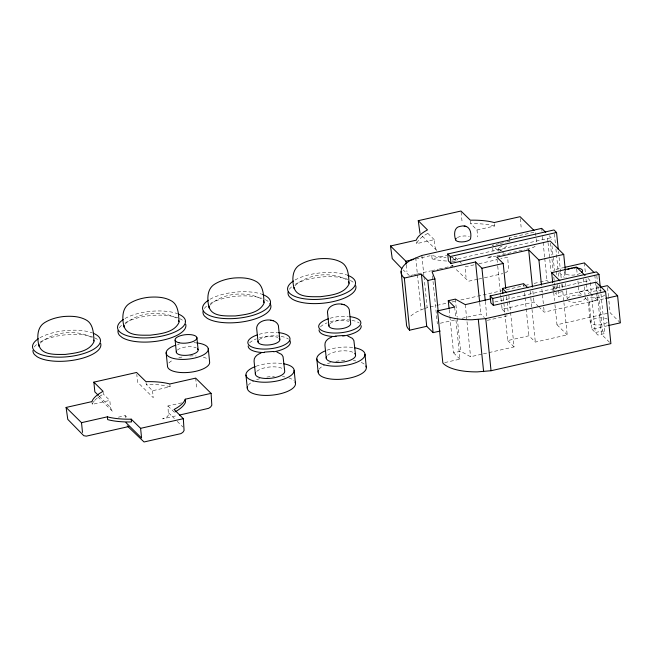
<?xml version="1.0" encoding="UTF-8"?>
<svg xmlns="http://www.w3.org/2000/svg" width="653" height="653" viewBox="0 0 653 653"><rect width="100%" height="100%" fill="white"/><g stroke="black" fill="none" stroke-linecap="round" stroke-linejoin="round"><path stroke-width="0.49" stroke-dasharray="3.27 2.45" d="M181.616 402.868L167.943 405.962L168.401 415.014L167.217 416.818L162.63 418.883L177.428 415.528M209.703 305.375C222.526 292.601 246.769 290.601 262.392 299.352M97.828 396.836L112.781 411.61L111.198 409.545L110.504 407.358L109.81 400.403L92.236 404.378L92.71 403.187M422.279 236.084L437.232 250.858L435.657 248.793L434.963 246.605L434.269 239.651L416.696 243.626L417.161 242.434A47.514 18.26 -5.8 0 1 427.829 233.382L427.658 231.644M509.16 238.957L509.626 237.757L535.476 231.913L536.056 237.594M39.972 343.241C53.342 331.3 76.785 329.039 92.351 337.83M124.837 324.182C138.134 312.028 161.756 309.8 177.371 318.591M294.878 285.704C308.167 273.55 331.789 271.322 347.404 280.113M491.676 256.066L487.081 258.131L495.97 256.115M535.101 246.238L533.117 247.569L525.583 249.413M505.357 272.881L507.348 271.55L508.532 269.738L507.716 257.217L500.761 258.792M423.634 308.828L416.696 311.905A45.53 17.5 -5.8 0 0 410.353 316.436M424.515 308.518L429.127 307.147M470.446 221.073L470.707 223.677L476.992 229.987L494.566 226.003L494.215 222.534M415.839 258.98L431.755 255.38L434.016 255.96A47.514 18.26 -5.8 0 0 446.056 257.543M431.755 255.38L432.106 258.857L446.75 255.543M499.235 243.667L492.403 245.21L494.55 247.299M500.214 243.447L506.075 242.116M507.046 241.896L509.977 241.235M452.374 260.057L551.156 237.708L551.361 239.708M410.77 275.395L412.745 274.946M413.733 274.725L416.696 274.056M417.683 273.836L430.515 270.93M431.502 270.701L438.408 269.142M439.396 268.922L449.272 266.685M450.252 266.465L453.215 265.787M496.957 255.894L506.826 253.658M507.814 253.437L524.596 249.642M473.939 264.865L464.993 266.889L466.038 277.313M478.902 263.739L496.786 259.69M477.604 279.296L468.495 281.223L454.512 267.934M478.576 279.084L483.408 277.99M484.379 277.77L502.753 273.607M556.038 269.33L563.849 267.559M430.123 306.918L436.065 305.571M437.053 305.351L446.954 303.106M451.909 301.988L455.867 301.09M460.822 299.972L501.431 290.781M506.385 289.663L524.212 285.63M525.208 285.402L530.154 284.284M534.121 283.386L539.068 282.267M540.064 282.039L546.994 280.472L548.349 281.81M494.819 301.98L590.043 280.431L587.904 278.317M554.683 290.218L552.911 290.618L552.503 286.61M562.551 291.54L555.466 293.148L558.788 296.429L587.129 290.014L597.348 300.119L544.21 312.142L539.443 307.424M440.31 323.235L455.141 319.88M462.063 318.313L480.853 314.06L484.404 317.57M501.7 305.245L502.108 309.253L533.991 302.037L538.758 306.755M577.921 281.051L579.031 292.062L599.56 287.418M146.06 382.576L146.248 384.429L152.533 390.739L170.115 386.756L169.829 383.98M487.244 320.378L508.499 315.57M585.17 298.119L589.259 302.168L604.89 298.625M118.389 417.177L125.221 415.635L127.319 417.732M554.952 304.731L556.993 324.77L608.155 313.187M449.884 316.754L453.549 352.832L460.634 351.232L470.568 356.742L482.436 354.057M504.94 313.522L507.691 340.58L528.938 335.773L535.329 342.09L567.212 334.875L563.955 302.804M444.75 362.586L459.941 359.15L455.77 318.06M483.424 353.836L514.074 346.898L508.785 294.789M589.259 302.168L592.01 329.259L607.649 325.725M592.01 329.259L597.887 335.071L604.972 333.471L602.417 330.94L595.332 332.548L591.463 294.462M494.566 226.003L492.305 225.432A47.514 18.26 -5.8 0 0 470.707 223.677M432.106 258.857L434.367 259.429A47.514 18.26 -5.8 0 0 447.338 261.069M170.115 386.756L167.845 386.184A47.514 18.26 -5.8 0 0 146.248 384.429M452.831 265.738L451.664 265.118L453.802 267.232M409.407 275.566L403.195 269.958M495.26 248.001L498.843 251.478A47.514 18.26 -5.8 0 0 507.854 244.785M427.829 233.382L434.269 239.651M167.943 405.962L174.384 412.231L174.098 409.455M103.19 392.282L103.378 394.134L109.81 400.403M449.811 257.706A47.514 18.26 -5.8 0 0 455.614 257.706L458.504 260.531M459.222 261.241L461.385 263.355M549.132 235.7L551.156 237.708M620.35 322.851L610.131 312.746L608.596 297.695M559.441 272.701L564.208 277.411M579.031 292.062L582.443 295.425M553.075 286.479L556.454 289.818L556.046 285.81M609.535 342.278L601.429 334.271L596.14 282.161M556.993 324.77L567.212 334.875M502.108 309.253L507.079 314.166M507.691 340.58L514.074 346.898M453.549 352.832L459.941 359.15M168.662 412.908L174.359 418.54M177.208 421.356L182.905 426.98M99.109 396.093L110.504 407.358M502.124 245.871A47.514 18.26 -5.8 0 1 498.492 248.009L501.324 250.842M502.035 251.552L504.165 253.674M452.472 257.682L455.965 261.184A47.514 18.26 -5.8 0 1 452.08 261.216M492.713 248.189L493.121 252.156M476.992 229.987L477.718 236.925M152.533 390.739L153.259 397.677L137.587 382.201L136.787 374.422M461.067 211.972L462.046 221.449M607.576 287.655L608.498 296.691M600.401 288.422L604.972 333.471M596.826 275.884L597.438 281.892M597.846 285.9L598.352 290.903M598.76 294.903L602.417 330.94M594.801 275.027L595.414 281.051M595.512 282.055L596.532 292.087M596.638 293.091L597.348 300.119M590.247 282.439L591.365 293.458M584.378 262.914L585.39 272.954M586.002 278.978L586.41 282.986M586.516 283.99L587.129 290.014M587.716 297.164L590.263 322.256M583.398 278.758L583.806 282.773M584.215 286.789L585.333 297.825M576.697 269.052L577.309 275.052M565.441 271.428L566.053 277.435M564.51 272.423L565.016 277.443M565.629 283.459L566.241 289.483M566.339 290.487L567.155 298.519M562.021 283.761L562.429 287.769M562.837 291.785L563.857 301.8M558.478 251.503L558.682 253.503M559.09 257.511L561.229 278.529M561.841 284.537L562.241 288.536M554.405 233.962L555.417 243.969M555.923 248.973L558.266 271.999M558.364 273.003L558.878 278.007M559.588 285.01L559.996 289.018M556.242 271.338L556.748 276.358M557.564 284.382L558.07 289.401M558.176 290.405L558.788 296.429M551.973 245.724L554.519 270.775M550.373 243.038L551.597 255.062M552.005 259.07L553.222 271.101M553.834 277.109L554.65 285.124M554.748 286.128L555.156 290.136M553.124 286.691L554.544 300.715M547.614 238.508L547.924 241.512M548.022 242.516L550.977 271.575M541.704 228.362L542.006 231.366M542.512 236.378L543.027 241.39M543.125 242.394L544.651 257.421M544.757 258.425L546.994 280.472M541.868 289.091L543.598 306.126M543.704 307.13L544.21 312.142M536.154 238.541L536.537 242.328M532.872 291.018L533.477 297.025M533.583 298.029L533.991 302.037M530.138 290.977L530.75 296.993M530.848 297.997L535.329 342.09M520.261 218.575L521.127 227.105M523.649 283.663L524.057 287.671M524.563 292.683L524.971 296.691M525.077 297.695L526.089 307.71M526.196 308.714L528.938 335.773M509.626 237.757L509.895 240.369M506.565 296.527L508.091 311.563M498.492 248.009L498.843 251.478M503.308 297.49L504.834 312.526M497.015 259.143L497.627 265.159M497.733 266.163L500.884 297.229M500.99 298.233L501.602 304.241M485.31 301.335L486.836 316.37M479.735 303.041L480.853 314.06M465.279 304.633L470.568 356.742M455.614 257.706L455.965 261.184M455.345 299.115L457.173 317.154M457.28 318.158L460.634 351.232M454.651 307.032L455.663 317.056M449.174 309.742L449.786 315.75M432.457 275.803L437.347 323.904M421.854 255.478L423.887 275.525M423.993 276.529L427.144 307.587M416.516 241.888L416.696 243.626M415.708 257.649L417.34 273.68M417.438 274.684L421.005 309.759M406.28 265.02L406.958 271.656M195.68 378.128L196.667 387.858M91.951 401.603L92.236 404.378M125.221 415.635L125.417 417.618M93.175 402.403A47.514 18.26 -5.8 0 1 94.358 400.828M94.881 400.248A47.514 18.26 -5.8 0 1 103.378 394.134M295.025 280.023A34.119 13.109 -5.8 0 1 346.67 274.921M289.344 289.287A34.119 13.109 -5.8 0 1 293.866 285.165M295.45 284.194A34.119 13.109 -5.8 0 1 347.967 279.402M350.359 280.439A34.119 13.109 -5.8 0 1 354.359 283.353M210.013 299.262A34.119 13.109 -5.8 0 1 261.649 294.16M204.332 308.526A34.119 13.109 -5.8 0 1 208.854 304.404M210.429 303.433A34.119 13.109 -5.8 0 1 262.073 298.331M265.347 299.678A34.119 13.109 -5.8 0 1 269.346 302.592M124.992 318.501A34.119 13.109 -5.8 0 1 177.51 313.709M119.311 327.765A34.119 13.109 -5.8 0 1 123.833 323.643M125.417 322.672A34.119 13.109 -5.8 0 1 177.934 317.88M179.567 318.558A34.119 13.109 -5.8 0 1 184.326 321.831M585.235 297.376A9.077 3.485 -5.8 0 1 579.366 301.702A9.077 3.485 -5.8 0 1 568.559 301.147M567.4 298.821A9.077 3.485 -5.8 0 1 582.125 295.491M580.452 273.24A9.077 3.485 -5.8 0 1 568.918 274.986A9.077 3.485 -5.8 0 1 565.131 271.019M607.208 322.411A9.077 3.485 -5.8 0 1 593.471 324.582A9.077 3.485 -5.8 0 1 593.659 319.154A9.077 3.485 -5.8 0 1 607.323 319.105M604.727 295.091A9.077 3.485 -5.8 0 1 596.72 297.792A9.077 3.485 -5.8 0 1 588.516 296.609M588.133 293.752A9.077 3.485 -5.8 0 1 601.421 290.936M39.972 337.74A34.119 13.109 -5.8 0 1 92.489 332.948M34.291 346.996A34.119 13.109 -5.8 0 1 36.764 344.392M40.396 341.911A34.119 13.109 -5.8 0 1 92.914 337.119M94.546 337.797A34.119 13.109 -5.8 0 1 98.766 340.507M457.345 237.553A7.599 2.922 -5.8 0 1 469.344 236.729M177.477 344.645A21.182 8.138 -5.8 0 1 179.191 344.18M194.006 342.719A21.182 8.138 -5.8 0 1 195.769 342.833M177.347 350.098A10.97 4.212 -5.8 0 1 196.194 347.853M168.923 362.978A21.182 8.138 -5.8 0 1 172.874 360.146M178.816 357.844A21.182 8.138 -5.8 0 1 184.146 356.636M189.786 355.983A21.182 8.138 -5.8 0 1 196.235 355.967M203.344 357.134A21.182 8.138 -5.8 0 1 207.687 359.142M329.887 323.733A10.97 4.212 -5.8 0 1 348.735 321.488M320.476 326.884A21.182 8.138 -5.8 0 1 327.186 322.819M330.369 321.749A21.182 8.138 -5.8 0 1 351.175 320.239M351.967 320.37A21.182 8.138 -5.8 0 1 359.24 323.047M330.018 318.272A21.182 8.138 -5.8 0 1 348.31 316.468M259.037 339.764A10.97 4.212 -5.8 0 1 277.884 337.519M249.626 342.915A21.182 8.138 -5.8 0 1 256.343 338.85M259.519 337.781A21.182 8.138 -5.8 0 1 280.325 336.271M281.116 336.401A21.182 8.138 -5.8 0 1 288.389 339.078M259.168 334.303A21.182 8.138 -5.8 0 1 277.46 332.499M319.088 369.231A24.21 9.305 -5.8 0 1 324.663 364.954M327.455 363.729A24.21 9.305 -5.8 0 1 330.614 362.652M335.862 361.37A24.21 9.305 -5.8 0 1 345.249 360.301M353.338 360.578A24.21 9.305 -5.8 0 1 355.779 360.929M361.272 362.448A24.21 9.305 -5.8 0 1 364.913 364.701M326.875 350.245A24.21 9.305 -5.8 0 1 354.432 347.723M327.61 355.354A14.75 5.665 -5.8 0 1 352.955 352.334M248.246 385.262A24.21 9.305 -5.8 0 1 253.813 380.985M256.605 379.76A24.21 9.305 -5.8 0 1 259.763 378.683M266.857 377.075A24.21 9.305 -5.8 0 1 274.399 376.332M282.488 376.61A24.21 9.305 -5.8 0 1 284.928 376.961M288.773 377.883A24.21 9.305 -5.8 0 1 294.062 380.732M256.025 366.276A24.21 9.305 -5.8 0 1 283.582 363.754M256.76 371.386A14.75 5.665 -5.8 0 1 270.097 366.962A14.75 5.665 -5.8 0 1 283.378 369.116"/><path stroke-width="0.98" d="M39.025 346.392C37.058 338.083 36.535 327.21 45.073 322.353C50.771 318.95 57.325 317.203 63.888 316.501C71.128 315.962 78.858 316.207 85.437 319.586C93.477 323.39 93.55 333.365 93.967 340.964L93.95 341.797C89.053 352 75.217 353.053 65.218 354.432C56.631 354.35 42.053 355.714 39.041 345.551L39.229 344.702M124.046 327.153C122.078 318.844 121.548 307.971 130.094 303.114C135.791 299.711 142.346 297.964 148.908 297.262C156.14 296.723 163.879 296.968 170.457 300.356C178.498 304.151 178.571 314.126 178.987 321.725L178.971 322.558C174.073 332.761 160.238 333.814 150.239 335.193C141.644 335.111 127.074 336.475 124.062 326.32L124.25 325.463M209.066 307.914C207.099 299.605 206.568 288.732 215.115 283.875C220.804 280.472 227.366 278.725 233.921 278.023C241.161 277.484 248.899 277.729 255.478 281.116C263.51 284.912 263.592 294.887 264.008 302.486L263.992 303.319C259.094 313.522 245.259 314.575 235.26 315.954C226.664 315.872 212.086 317.236 209.082 307.081L209.27 306.233M294.087 288.675C292.12 280.366 291.589 269.493 300.135 264.636C305.824 261.233 312.387 259.486 318.942 258.784C326.182 258.245 333.92 258.49 340.499 261.877C348.531 265.673 348.612 275.656 349.02 283.247L349.004 284.088C344.107 294.283 330.279 295.336 320.28 296.715C311.685 296.633 297.107 297.997 294.103 287.842L294.225 287.5M179.404 415.079L208.658 408.321L210.641 406.99L211.825 405.187L211.09 393.359L185.24 399.212L184.766 400.403A47.514 18.26 -5.8 0 1 174.098 409.455L183.33 418.671L184.073 430.498L182.889 432.302L180.897 433.633L144.044 441.975L127.204 425.87M260.931 353.118C257.421 354.244 253.674 357.101 254.074 361.199L255.413 374.406M331.781 337.087C328.271 338.213 324.517 341.07 324.925 345.168L326.263 358.375M419.993 233.309L418.255 220.69L460.969 211.025L470.356 220.208A47.514 18.26 -5.8 0 1 491.954 221.955L494.215 222.534L520.074 216.682L534.081 230.525M401.75 268.53L392.241 258.621L390.486 246.001L416.345 240.157L416.81 238.957A47.514 18.26 -5.8 0 1 427.478 229.905L418.255 220.69M390.486 246.001L405.897 261.233L413.855 259.429M565.343 270.432L563.719 254.417L550.169 241.03L450.986 263.477L448.423 260.955L447.721 254.001L553.997 229.954L556.552 232.484L558.282 249.495M447.721 254.001L450.276 256.531L556.552 232.484M433.11 332.63L426.719 326.312L409.627 330.181L404.329 278.072L421.422 274.203L427.813 280.512L433.11 332.63L440.195 331.022M485.203 300.331L481.947 268.269L475.555 261.951L432.049 271.795L434.898 278.913L438.155 310.983M541.468 285.083L538.921 260.033L528.693 249.928L496.811 257.143L503.202 263.453L505.749 288.512M427.813 280.512L434.898 278.913M481.947 268.269L503.202 263.453M538.921 260.033L563.719 254.417M564.829 267.338L584.378 262.914L593.912 272.35M552.716 282.684L551.695 272.66L576.493 267.044L585.047 275.501M449.076 308.738L448.26 300.723L455.345 299.115L465.279 304.633L490.983 298.813M502.9 293.483L502.394 288.471L523.649 283.663L527.91 287.875M98.399 395.392L94.84 391.873L93.869 382.144L136.583 372.471L145.97 381.654A47.514 18.26 -5.8 0 1 167.568 383.401L169.829 383.98L195.68 378.128L211.09 393.359M448.26 300.723L454.651 307.032L437.551 310.901L442.848 363.011A45.53 17.5 -5.8 0 0 477.367 371.875L491.04 370.733L610.89 343.617L605.592 291.499L596.14 282.161L493.407 305.408L490.852 302.878L490.142 295.931L596.418 271.885L598.972 274.407L600.295 287.418M490.142 295.931L492.697 298.454L598.972 274.407M128.755 426.548L86.318 436.147L83.78 435.698L67.781 419.373L66.1 407.448L91.951 401.603L92.424 400.403A47.514 18.26 -5.8 0 1 103.092 391.351L93.869 382.144M600.531 287.198L607.372 285.647L617.599 295.752L620.35 322.851L608.62 325.504M437.551 310.901A45.53 17.5 -5.8 0 0 472.078 319.766L485.742 318.623L605.592 291.499M605.87 298.405L617.599 295.752M66.1 407.448L81.511 422.679L107.361 416.826L109.622 417.406A47.514 18.26 -5.8 0 0 131.229 419.161L140.607 428.335L141.579 438.065L125.915 422.581M140.607 428.335L183.33 418.671M335.128 336.075L344.351 335.446M264.277 352.106L273.501 351.477M456.276 238.288A7.599 2.922 -5.8 0 0 461.793 241.945A7.599 2.922 -5.8 0 0 470.674 238.043C471.833 230.444 468.348 224.216 460.341 226.338C453.68 227.056 453.957 234.99 455.59 239.847M329.022 324.859A10.97 4.212 -5.8 0 0 339.266 328.957A10.97 4.212 -5.8 0 0 350.653 323.382L349.241 309.489C346.163 300.845 328.206 302.706 327.48 312.085L328.892 325.978M279.802 339.413L278.39 325.521C275.313 316.876 257.355 318.737 256.629 328.116L258.041 342.009M465.205 226.256L465.94 226.379M343.372 304.559L344.107 304.682M272.53 320.59L273.256 320.713M464.12 226.085L464.618 226.167M341.552 304.265L342.05 304.347M270.701 320.296L271.207 320.378M347.739 335.993L352.481 338.409L353.902 340.629L355.534 354.881M276.888 352.024L281.639 354.44L283.051 356.66L284.684 370.912A14.75 5.665 -5.8 0 1 269.371 378.405A14.75 5.665 -5.8 0 1 255.592 372.904M545.753 232.362L541.704 228.362L421.854 255.478L411.398 259.796A45.53 17.5 -5.8 0 0 404.329 278.072M551.695 272.66L559.874 280.741M502.394 288.471L506.655 292.683M178.579 320.337L178.987 321.725M348.547 281.623L349.02 283.247M263.526 300.862L264.008 302.486M93.73 340.148L93.967 340.964M528.693 249.928L532.464 287.01M492.697 298.454L493.407 305.408M485.742 318.623L491.04 370.733M475.555 261.951L479.629 302.037M478.322 319.529L483.62 371.639M450.276 256.531L450.986 263.477M421.422 274.203L426.719 326.312M405.897 261.233L406.19 264.073M401.113 271.477L406.411 323.586A45.53 17.5 -5.8 0 0 409.627 330.181M364.986 354.244L366.333 367.443M316.811 359.011L318.15 372.21M294.136 370.275L295.483 383.482M245.961 375.042L247.299 388.241M208.258 348.604L209.597 361.803A21.182 8.138 -5.8 0 1 189.248 372.365A21.182 8.138 -5.8 0 1 167.486 365.966L166.148 352.767M196.88 337.593L198.112 349.747M185.24 399.212L185.517 401.987L185.052 403.179A47.514 18.26 -5.8 0 1 175.159 411.814M175.118 340.189L176.351 352.342M131.229 419.161L131.506 421.936A47.514 18.26 -5.8 0 1 109.908 420.189L107.647 419.61L107.361 416.826M81.511 422.679L82.498 432.408M347.543 275.231A34.119 13.109 -5.8 0 1 345.715 293.132A34.119 13.109 -5.8 0 1 299.98 298.005A34.119 13.109 -5.8 0 1 293.442 280.994M355.746 285.761A34.119 13.109 -5.8 0 1 332.238 301.8A34.119 13.109 -5.8 0 1 292.218 299.058L289.589 296.911A34.119 13.109 -5.8 0 1 288.128 291.932M262.53 294.47A34.119 13.109 -5.8 0 1 260.694 312.371A34.119 13.109 -5.8 0 1 214.968 317.236A34.119 13.109 -5.8 0 1 208.429 300.233M269.942 303.367A34.119 13.109 -5.8 0 1 249.324 320.566A34.119 13.109 -5.8 0 1 207.197 318.297L204.577 316.15A34.119 13.109 -5.8 0 1 203.107 311.171M178.342 314.036A34.119 13.109 -5.8 0 1 175.045 331.904A34.119 13.109 -5.8 0 1 129.604 336.401A34.119 13.109 -5.8 0 1 123.409 319.472M185.705 324.239A34.119 13.109 -5.8 0 1 162.205 340.278A34.119 13.109 -5.8 0 1 122.176 337.536L119.556 335.389A34.119 13.109 -5.8 0 1 118.095 330.402M576.289 267.999A9.077 3.485 -5.8 0 1 581.456 272.587M567.906 269.322A9.077 3.485 -5.8 0 1 572.191 268.228M573.963 268.04A9.077 3.485 -5.8 0 1 575.138 267.991M93.322 333.275A34.119 13.109 -5.8 0 1 90.024 351.143A34.119 13.109 -5.8 0 1 44.584 355.632A34.119 13.109 -5.8 0 1 38.388 338.711M100.684 343.47A34.119 13.109 -5.8 0 1 77.185 359.517A34.119 13.109 -5.8 0 1 37.164 356.767L34.536 354.628A34.119 13.109 -5.8 0 1 32.952 350.514M196.626 342.915A21.182 8.138 -5.8 0 1 204.136 354.473A21.182 8.138 -5.8 0 1 171.804 357.958A21.182 8.138 -5.8 0 1 175.845 345.151M197.508 348.726A10.97 4.212 -5.8 0 1 188.154 355.183A10.97 4.212 -5.8 0 1 176.481 351.232M361.15 325.708A21.182 8.138 -5.8 0 1 342.686 336.05M336.091 336.532A21.182 8.138 -5.8 0 1 319.039 329.871M350 316.648A21.182 8.138 -5.8 0 1 356.285 328.337A21.182 8.138 -5.8 0 1 324.133 331.52A21.182 8.138 -5.8 0 1 328.377 318.786M279.198 338.385A10.97 4.212 -5.8 0 1 269.844 344.849A10.97 4.212 -5.8 0 1 258.172 340.89M289.679 340.352A21.182 8.138 -5.8 0 1 273.705 351.796M264.318 352.563A21.182 8.138 -5.8 0 1 248.189 345.902M278.317 332.581A21.182 8.138 -5.8 0 1 285.826 344.139A21.182 8.138 -5.8 0 1 253.495 347.616A21.182 8.138 -5.8 0 1 257.535 334.818M365.909 366.023A24.21 9.305 -5.8 0 1 343.013 379.099A24.21 9.305 -5.8 0 1 318.329 370.733M354.432 347.723A24.21 9.305 -5.8 0 1 359.583 360.913A24.21 9.305 -5.8 0 1 324.108 364.782A24.21 9.305 -5.8 0 1 325.137 350.922M354.718 353.502A14.75 5.665 -5.8 0 1 342.139 362.195A14.75 5.665 -5.8 0 1 326.443 356.873M295.066 382.054A24.21 9.305 -5.8 0 1 272.162 395.13A24.21 9.305 -5.8 0 1 247.479 386.764M283.582 363.754A24.21 9.305 -5.8 0 1 288.471 377.091A24.21 9.305 -5.8 0 1 252.662 380.634A24.21 9.305 -5.8 0 1 255.266 366.553M178.955 342.735A10.97 4.212 -5.8 0 0 196.749 338.703A10.97 4.212 -5.8 0 0 182.293 335.226A10.97 4.212 -5.8 0 0 178.955 342.735"/></g></svg>
